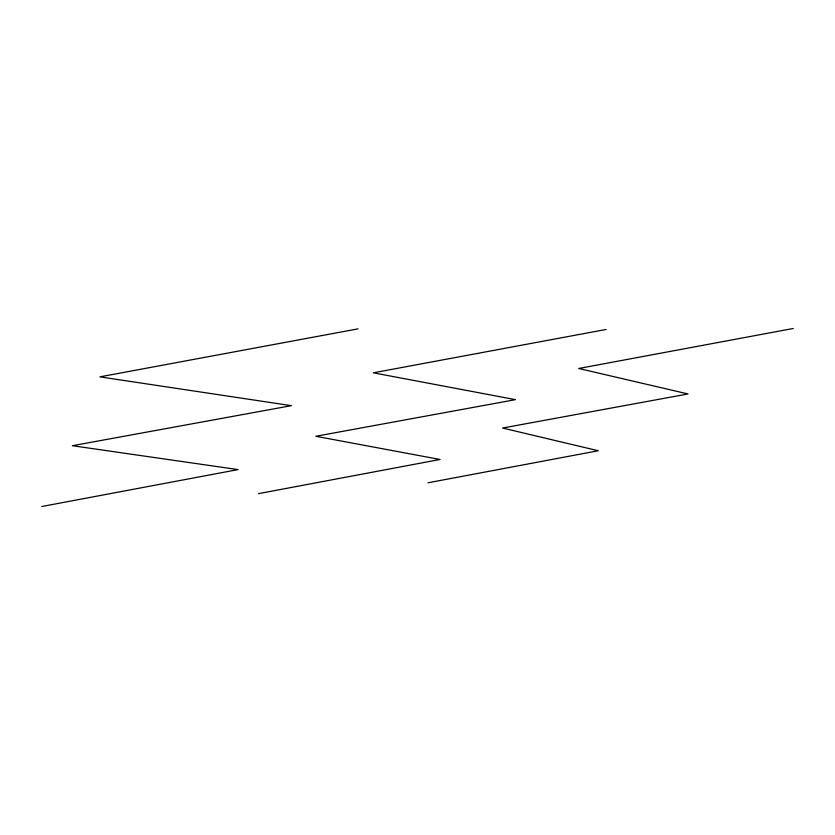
<?xml version="1.0" encoding="UTF-8"?>
<svg xmlns="http://www.w3.org/2000/svg" width="835" height="835" viewBox="0 0 835 835"><rect width="100%" height="100%" fill="white"/><g stroke="black" fill="none" stroke-linecap="round" stroke-linejoin="round"><path stroke-width="1.25" d="M41.75 506.521L238.048 469.594L72.374 445.713L291.373 405.664L99.876 376.856L358.038 328.854M258.568 493.631L440.014 459.48L315.797 436.277L515.477 399.652L373.318 372.817L606.126 329.46M428.021 482.787L598.278 450.743L502.566 428.031L687.998 393.953L578.739 368.475L793.25 328.479"/></g></svg>
